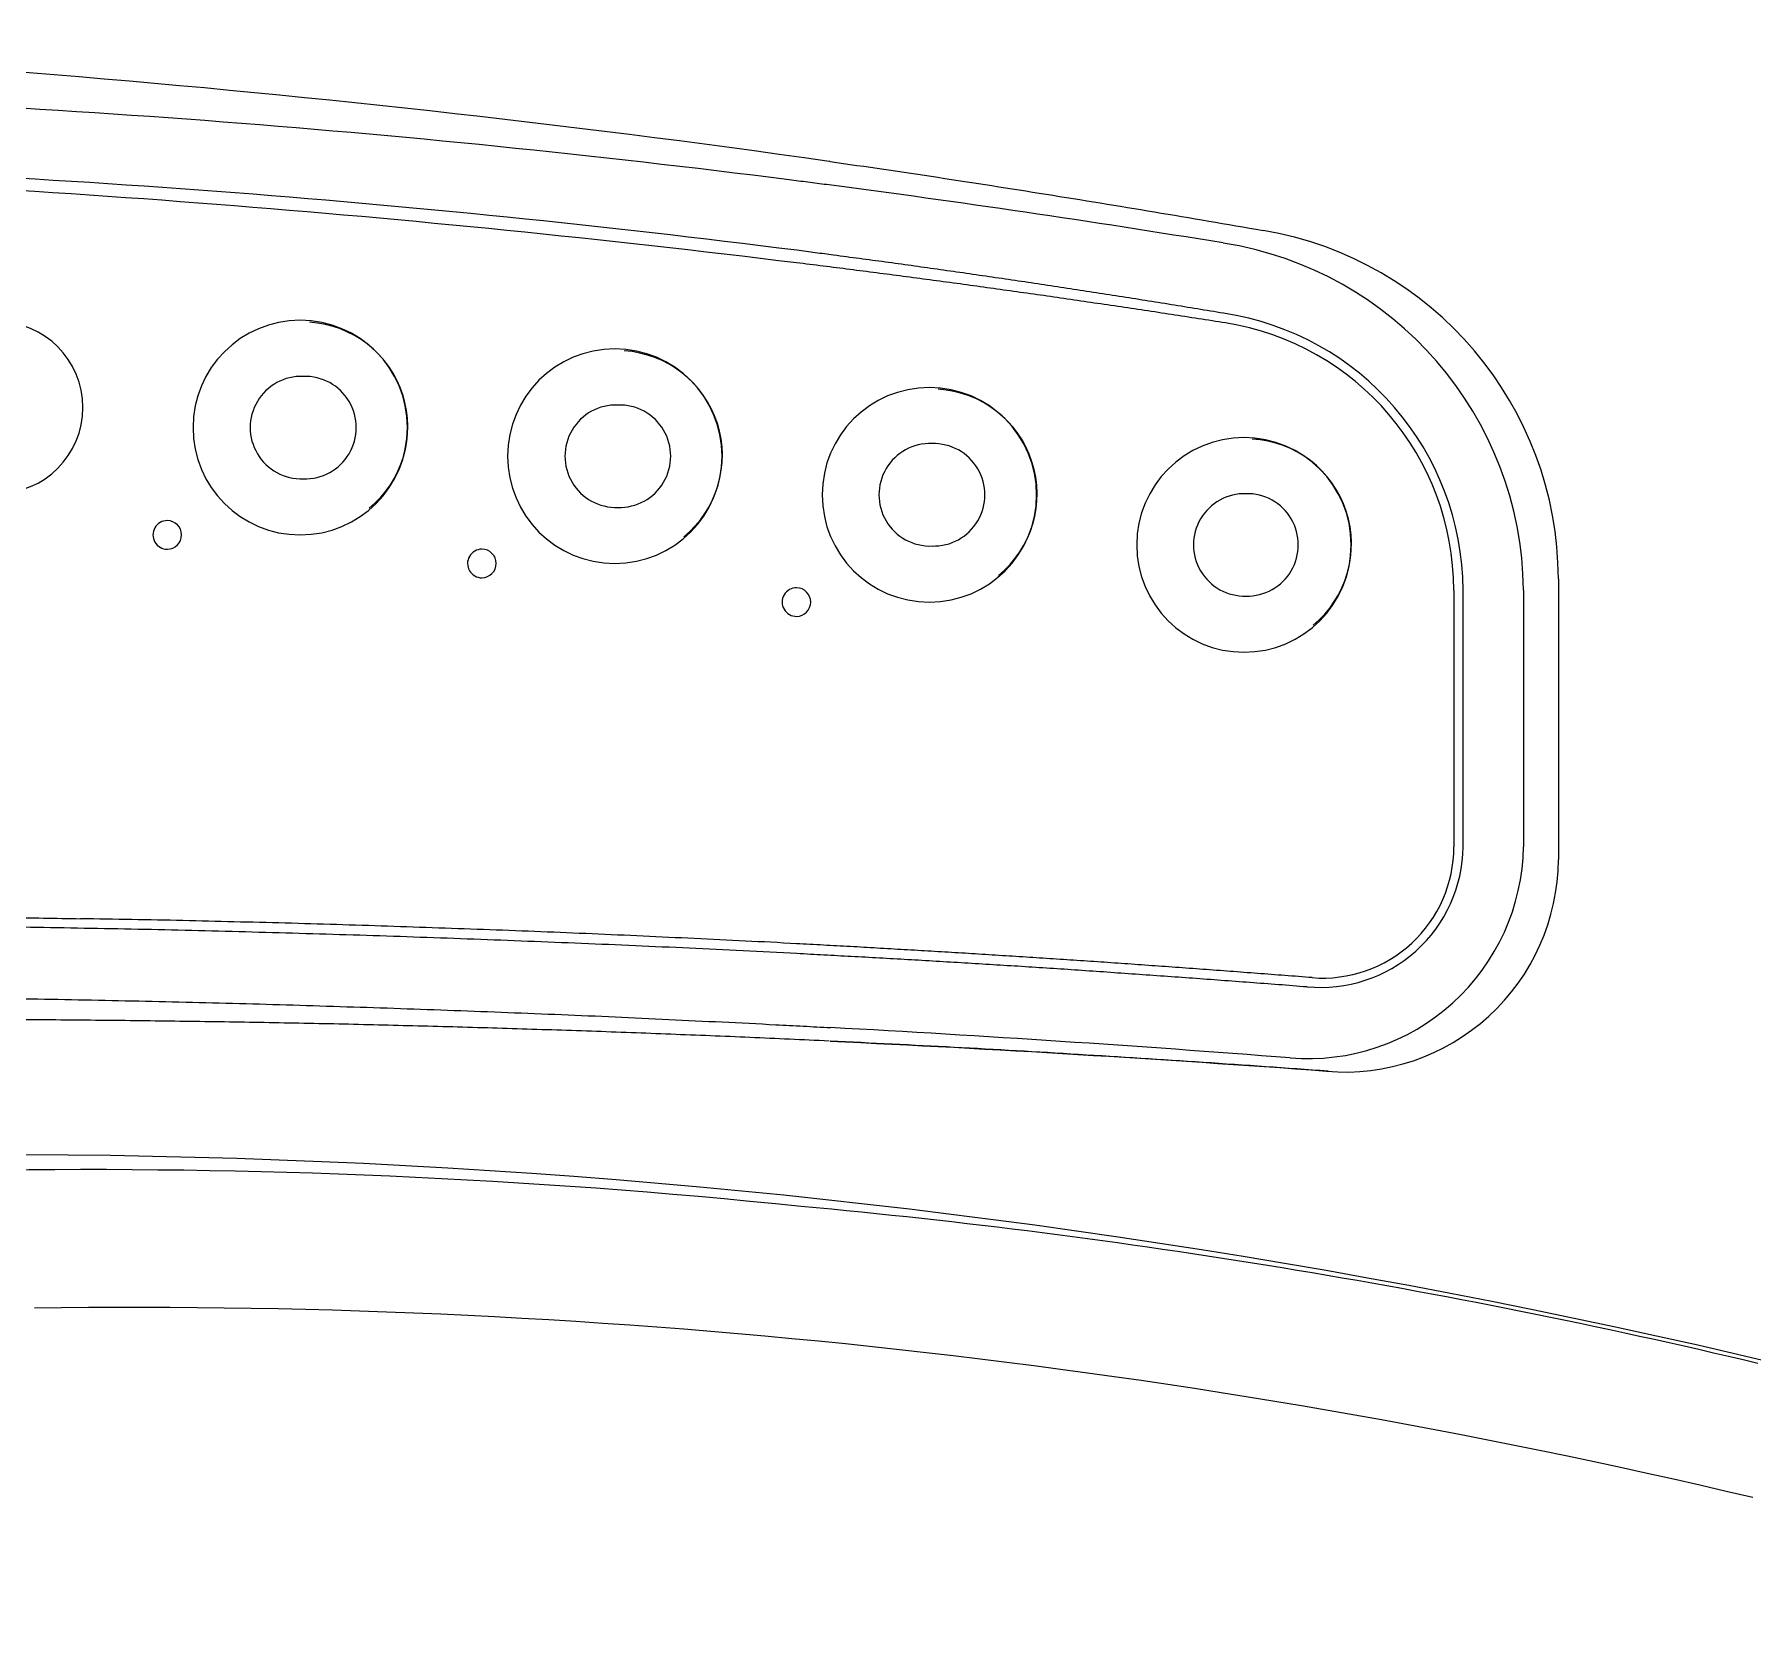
# Model space of a CAD drawing. Header units: millimetres. Extents: x 0 to 356400, y 0 to 68257.
# Drawn here: x 66633.733 to 66638.54, y 6881.365 to 6885.795 of the extents above; entities that cross this region are included whole.
import ezdxf

# ---------------------------------------------------------------- set-up
doc = ezdxf.new("R2010")
doc.units = ezdxf.units.MM
doc.header["$LTSCALE"] = 75
doc.layers.add('8', color=8, linetype='Continuous')

# ---------------------------------------------------------------- blocks, each defined once
blk = doc.blocks.new('G$C7369CDF7')
at = {"layer": '8'}
for p, q in [((12070.46, 50645.68), (12090.09, 50645.68)), ((12071.25, 50643.25), (12089.19, 50643.25)), ((12089.19, 50639.02), (12071.25, 50639.02))]:
    blk.add_line(p, q, dxfattribs=at)
for centre, radius, start, end in [((12650.23, 50536.28), 539.51, 160.0364, 180.0783), ((12590.08, 50549.03), 477.75, 166.6143, 174.753), ((12612.45, 50545.76), 491.06, 166.6353, 180.7772), ((12070.53, 50620.92), 24.76, 90.1532, 170.4365), ((12089.99, 50630.73), 14.95, 355.152, 89.6373), ((12071.53, 50618.41), 24.83, 90.6474, 171.1463), ((12088.93, 50628.18), 15.07, 355.2331, 89.0167), ((12071.38, 50619.31), 19.71, 90.3802, 171.3897), ((12071.25, 50619.46), 18.9, 90, 171.0779), ((12089.08, 50629.08), 9.94, 354.3726, 89.3267), ((12089.19, 50629.19), 9.18, 355.4924, 89.9998), ((12068.09, 50623.69), 7.5, 0.0011, 179.9989), ((12068.03, 50623.87), 7.34, 39.3621, 176.9631), ((12068.09, 50623.91), 3.58, 358.7405, 181.2595), ((13464.01, 50521.24), 1364.16, 175.55656, 176.90973), ((12068.09, 50623.69), 7.5, 180.0011, 359.9989), ((12068.09, 50623.74), 3.58, 178.5049, 1.4951), ((12925.96, 50478.73), 890.61, 170.72756, 172.53101), ((12064.59, 50601.69), 7.5, 0.001, 179.999), ((12064.54, 50601.88), 7.34, 39.2492, 176.6581), ((12064.59, 50601.99), 3.58, 358.1795, 181.8205), ((12064.59, 50601.74), 3.58, 177.8731, 2.1269), ((12064.59, 50601.69), 7.5, 180.001, 359.999), ((12936.7, 50467.39), 904.42, 171.90963, 179.04243), ((12072.09, 50592.39), 1, 0.7307, 179.2693), ((12834.91, 50492.14), 793.77, 172.74234, 178.62806), ((12956.45, 50480.5), 914.94, 172.97512, 178.08203), ((12072.09, 50592.39), 1, 179.2683, 0.7317), ((12600.51, 50542.64), 488.75, 174.118, 180.8826), ((12837.99, 50490.67), 801.83, 172.74809, 178.61974), ((12061.89, 50579.69), 7.5, 0.0009, 179.9991), ((12061.84, 50579.88), 7.33, 39.1643, 176.4083), ((12061.89, 50580.02), 3.58, 358.0998, 181.9002), ((12061.89, 50579.69), 7.5, 180.0009, 359.9991), ((12061.89, 50579.78), 3.58, 178.0534, 1.9466), ((12069.39, 50570.39), 1, 0.3225, 179.9533), ((12069.39, 50570.39), 1, 179.954, 0.3218), ((12059.89, 50557.69), 7.5, 0.0004, 179.9996), ((12059.84, 50557.88), 7.33, 39.144, 176.3518), ((12059.89, 50558.03), 3.58, 357.9968, 182.0032), ((12059.89, 50557.69), 7.5, 180.0003, 359.9997), ((12059.89, 50557.77), 3.58, 177.949, 2.051), ((12067.39, 50548.39), 1, 0.3277, 179.9481), ((12067.39, 50548.39), 1, 179.9489, 0.3269), ((12058.49, 50536.49), 6, 0.0014, 179.9986)]:
    blk.add_arc(centre, radius, start, end, dxfattribs=at)
for points in [[(12071.25, 50638.37), (12077.23, 50638.37), (12083.21, 50638.37), (12089.19, 50638.37)], [(12104.89, 50629.47), (12104.04, 50617.86), (12103.34, 50606.27), (12102.8, 50594.74)], [(12041.29, 50594.74), (12041.29, 50594.71), (12041.28, 50594.69), (12041.28, 50594.67)]]:
    blk.add_open_spline(points, degree=3, dxfattribs=at)
for points, knots in [([(12104.88, 50629.57), (12104.45, 50623.75), (12104.07, 50617.93), (12103.36, 50606.32), (12103.05, 50600.52), (12102.78, 50594.74)], [0, 0, 0, 0, 0.5, 0.5, 1, 1, 1, 1]), ([(12098.34, 50628.47), (12098.29, 50627.83), (12098.19, 50626.55), (12098.05, 50624.64), (12097.9, 50622.73), (12097.76, 50620.82), (12097.62, 50618.91), (12097.49, 50617), (12097.35, 50615.1), (12097.22, 50613.2), (12097.09, 50611.3), (12096.97, 50609.4), (12096.85, 50607.5), (12096.73, 50605.61), (12096.61, 50603.71), (12096.5, 50601.82), (12096.39, 50599.93), (12096.28, 50598.04), (12096.17, 50596.16), (12096.07, 50594.28), (12096, 50593.02), (12095.97, 50592.39)], [0, 0, 0, 0, 0.052674, 0.105335, 0.157987, 0.210629, 0.263263, 0.31589, 0.368512, 0.42113, 0.473745, 0.526357, 0.57897, 0.631583, 0.684198, 0.736816, 0.789439, 0.842068, 0.894703, 0.947347, 1, 1, 1, 1]), ([(12096.84, 50596.22), (12096.88, 50596.88), (12096.95, 50598.2), (12097.06, 50600.18), (12097.18, 50602.16), (12097.3, 50604.15), (12097.42, 50606.14), (12097.54, 50608.13), (12097.67, 50610.12), (12097.8, 50612.11), (12097.94, 50614.11), (12098.08, 50616.1), (12098.22, 50618.1), (12098.36, 50620.1), (12098.51, 50622.1), (12098.66, 50624.1), (12098.81, 50626.1), (12098.91, 50627.44), (12098.97, 50628.11)], [0, 0, 0, 0, 0.062617, 0.125217, 0.187801, 0.25037, 0.312922, 0.375459, 0.437981, 0.500487, 0.562978, 0.625454, 0.687914, 0.75036, 0.812792, 0.875209, 0.937612, 1, 1, 1, 1]), ([(12041.29, 50594.74), (12042, 50599.77), (12042.77, 50604.8), (12044.38, 50614.9), (12045.23, 50619.95), (12046.11, 50625.03)], [0, 0, 0, 0, 0.5, 0.5, 1, 1, 1, 1]), ([(12051.9, 50622.26), (12051.8, 50621.65), (12051.6, 50620.43), (12051.3, 50618.61), (12051.01, 50616.79), (12050.72, 50614.96), (12050.44, 50613.14), (12050.16, 50611.32), (12049.88, 50609.5), (12049.61, 50607.68), (12049.35, 50605.86), (12049.08, 50604.05), (12048.83, 50602.23), (12048.57, 50600.42), (12048.32, 50598.61), (12048.08, 50596.8), (12047.92, 50595.6), (12047.84, 50594.99)], [0, 0, 0, 0, 0.0666787, 0.1333543, 0.200027, 0.2666973, 0.3333654, 0.4000317, 0.4666964, 0.53336, 0.6000228, 0.666685, 0.7333471, 0.8000093, 0.8666719, 0.9333354, 1, 1, 1, 1]), ([(12052.57, 50622.4), (12052.48, 50621.77), (12052.28, 50620.51), (12051.99, 50618.62), (12051.7, 50616.74), (12051.42, 50614.86), (12051.15, 50612.98), (12050.87, 50611.1), (12050.6, 50609.22), (12050.34, 50607.34), (12050.08, 50605.47), (12049.82, 50603.6), (12049.57, 50601.72), (12049.32, 50599.85), (12049.08, 50597.99), (12048.84, 50596.12), (12048.6, 50594.26), (12048.45, 50593.01), (12048.37, 50592.39)], [0, 0, 0, 0, 0.0625687, 0.1251215, 0.1876598, 0.250185, 0.3126987, 0.3752022, 0.4376971, 0.5001847, 0.5626666, 0.6251441, 0.6876188, 0.750092, 0.8125653, 0.8750401, 0.9375178, 1, 1, 1, 1]), ([(12096.64, 50592.42), (12096.67, 50593.05), (12096.74, 50594.32), (12096.81, 50595.58), (12096.84, 50596.22)], [0, 0, 0, 0, 0.500112, 1, 1, 1, 1]), ([(12047.84, 50594.99), (12047.78, 50594.56), (12047.67, 50593.71), (12047.55, 50592.85), (12047.5, 50592.42)], [0, 0, 0, 0, 0.499966, 1, 1, 1, 1]), ([(12102.78, 50594.67), (12102.73, 50593.75), (12102.65, 50591.91), (12102.52, 50589.14), (12102.41, 50586.37), (12102.3, 50583.6), (12102.19, 50580.83), (12102.09, 50578.05), (12102, 50575.28), (12101.91, 50572.51), (12101.83, 50569.74), (12101.75, 50566.96), (12101.68, 50564.19), (12101.61, 50561.42), (12101.55, 50558.64), (12101.5, 50555.87), (12101.45, 50553.09), (12101.41, 50550.32), (12101.37, 50547.54), (12101.34, 50544.76), (12101.31, 50541.99), (12101.29, 50539.21), (12101.28, 50536.43), (12101.27, 50533.66), (12101.27, 50531.81), (12101.27, 50530.88)], [0, 0, 0, 0, 0.043581, 0.087151, 0.13071, 0.17426, 0.217799, 0.261329, 0.304849, 0.348359, 0.391861, 0.435353, 0.478836, 0.52231, 0.565776, 0.609233, 0.652682, 0.696123, 0.739556, 0.782982, 0.8264, 0.86981, 0.913214, 0.95661, 1, 1, 1, 1]), ([(12101.63, 50590.95), (12101.66, 50591.59), (12101.73, 50592.87), (12101.8, 50594.14), (12101.83, 50594.78)], [0, 0, 0, 0, 0.500106, 1, 1, 1, 1]), ([(12042.91, 50594.5), (12042.86, 50594.07), (12042.74, 50593.19), (12042.63, 50592.32), (12042.57, 50591.88)], [0, 0, 0, 0, 0.4999492, 1, 1, 1, 1]), ([(12095.97, 50592.39), (12095.9, 50591.2), (12095.78, 50588.82), (12095.61, 50585.25), (12095.44, 50581.67), (12095.28, 50578.1), (12095.13, 50574.52), (12095, 50570.95), (12094.87, 50567.37), (12094.75, 50563.8), (12094.63, 50560.22), (12094.53, 50556.64), (12094.44, 50553.06), (12094.35, 50549.49), (12094.28, 50545.91), (12094.24, 50543.52), (12094.22, 50542.33)], [0, 0, 0, 0, 0.0712452, 0.1425181, 0.2138189, 0.2851477, 0.3565045, 0.4278897, 0.4993031, 0.570745, 0.6422154, 0.7137146, 0.7852425, 0.8567993, 0.9283851, 1, 1, 1, 1]), ([(12094.71, 50532.24), (12094.73, 50533.49), (12094.76, 50536), (12094.82, 50539.76), (12094.89, 50543.52), (12094.96, 50547.28), (12095.05, 50551.04), (12095.15, 50554.8), (12095.26, 50558.56), (12095.37, 50562.32), (12095.5, 50566.08), (12095.63, 50569.84), (12095.78, 50573.6), (12095.93, 50577.37), (12096.09, 50581.13), (12096.26, 50584.89), (12096.45, 50588.66), (12096.57, 50591.16), (12096.64, 50592.42)], [0, 0, 0, 0, 0.062593, 0.125173, 0.187738, 0.25029, 0.312829, 0.375355, 0.437869, 0.500371, 0.562862, 0.625341, 0.687809, 0.750267, 0.812714, 0.875152, 0.937581, 1, 1, 1, 1]), ([(12099.7, 50530.88), (12099.72, 50532.13), (12099.75, 50534.64), (12099.81, 50538.4), (12099.88, 50542.16), (12099.96, 50545.92), (12100.05, 50549.68), (12100.14, 50553.43), (12100.25, 50557.19), (12100.37, 50560.94), (12100.49, 50564.7), (12100.63, 50568.45), (12100.77, 50572.2), (12100.92, 50575.96), (12101.08, 50579.71), (12101.26, 50583.46), (12101.44, 50587.2), (12101.56, 50589.7), (12101.63, 50590.95)], [0, 0, 0, 0, 0.062752, 0.12547, 0.188153, 0.250803, 0.313419, 0.376002, 0.438551, 0.501068, 0.563551, 0.626, 0.688417, 0.750799, 0.813149, 0.875465, 0.937749, 1, 1, 1, 1]), ([(12093.74, 50511.12), (12093.77, 50512.85), (12093.81, 50516.32), (12093.89, 50521.52), (12093.96, 50526.72), (12094.04, 50531.92), (12094.13, 50537.12), (12094.19, 50540.59), (12094.22, 50542.33)], [0, 0, 0, 0, 0.166776, 0.333508, 0.500196, 0.666841, 0.833442, 1, 1, 1, 1])]:
    blk.add_open_spline(points, degree=3, knots=knots, dxfattribs=at)

msp = doc.modelspace()

# ---------------------------------------------------------------- block references
at = {"xscale": 0.04000000000000001, "yscale": 0.04000000000000001, "zscale": 0.04000000000000001, "rotation": 270}
msp.add_blockref('G$C7369CDF7', (64612.169, 7367.0912), dxfattribs=at)

doc.saveas('drawing.dxf')
